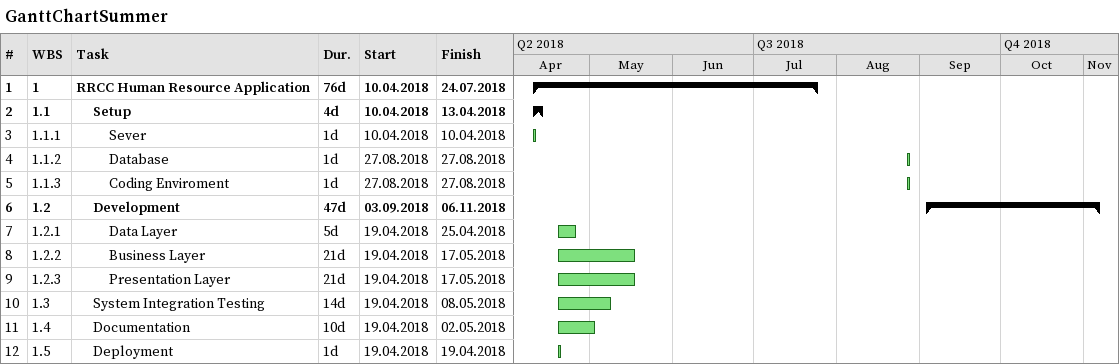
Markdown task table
GanttChartSummer

| ID | WBS | Task | Duration | Start | Finish |
|---|---|---|---|---|---|
| 1 | 1 | **RRCC Human Resource Application** | 76d | 2018-04-10 | 2018-07-24 |
| 2 | 1.1 | **Setup** | 4d | 2018-04-10 | 2018-04-13 |
| 3 | 1.1.1 | Sever | 1d | 2018-04-10 | 2018-04-10 |
| 4 | 1.1.2 | Database | 1d | 2018-08-27 | 2018-08-27 |
| 5 | 1.1.3 | Coding Enviroment | 1d | 2018-08-27 | 2018-08-27 |
| 6 | 1.2 | **Development** | 47d | 2018-09-03 | 2018-11-06 |
| 7 | 1.2.1 | Data Layer | 5d | 2018-04-19 | 2018-04-25 |
| 8 | 1.2.2 | Business Layer | 21d | 2018-04-19 | 2018-05-17 |
| 9 | 1.2.3 | Presentation Layer | 21d | 2018-04-19 | 2018-05-17 |
| 10 | 1.3 | System Integration Testing | 14d | 2018-04-19 | 2018-05-08 |
| 11 | 1.4 | Documentation | 10d | 2018-04-19 | 2018-05-02 |
| 12 | 1.5 | Deployment | 1d | 2018-04-19 | 2018-04-19 |
